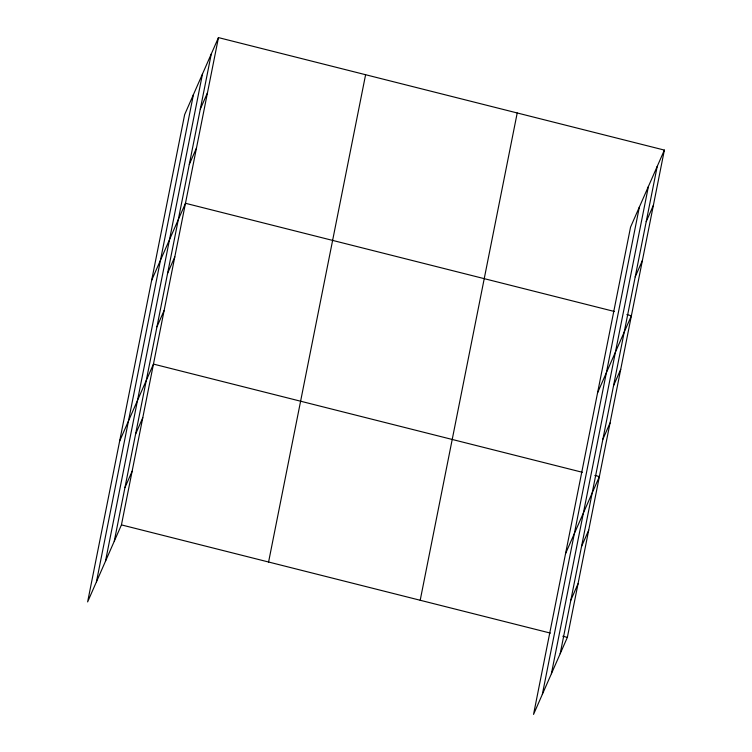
<?xml version="1.0" encoding="UTF-8"?>
<svg xmlns="http://www.w3.org/2000/svg" width="752" height="752" viewBox="0 0 752 752"><rect width="100%" height="100%" fill="white"/><g stroke="black" fill="none" stroke-linecap="round" stroke-linejoin="round"><path stroke-width="1.13" d="M96.425 581.888L193.433 94.592M105.477 561.255L202.495 73.959M114.266 541.224L211.284 53.928M218.456 37.6L184.644 114.614L87.627 601.91L121.439 524.896L218.456 37.6L664.373 150.09L567.356 637.386L533.544 714.4L630.561 227.104L664.373 150.09M268.586 562.017L365.604 74.721M420.199 600.265L517.216 112.969M542.342 694.369L639.35 207.073M551.395 673.736L648.412 186.44M560.184 653.714L657.201 166.418M200.286 109.153L207.458 92.825M189.297 164.387L196.46 148.05M151.66 280.299L185.471 203.284L614.403 311.488M167.63 273.211L174.793 256.883M156.952 326.819L164.124 310.491M119.643 441.104L153.455 364.09L582.386 472.294M135.614 434.026L142.786 417.689M124.945 487.625L132.108 471.297M646.203 221.643L653.375 205.315M635.214 276.868L642.377 260.54M597.577 392.779L631.389 315.765L626.858 314.627M613.547 385.701L620.71 369.373M602.869 439.3L610.041 422.972M565.56 553.594L599.372 476.58L594.841 475.433M581.531 546.507L588.694 530.179M570.862 600.115L578.025 583.778M121.439 524.896L550.379 633.099M562.825 636.239L567.356 637.386"/></g></svg>
